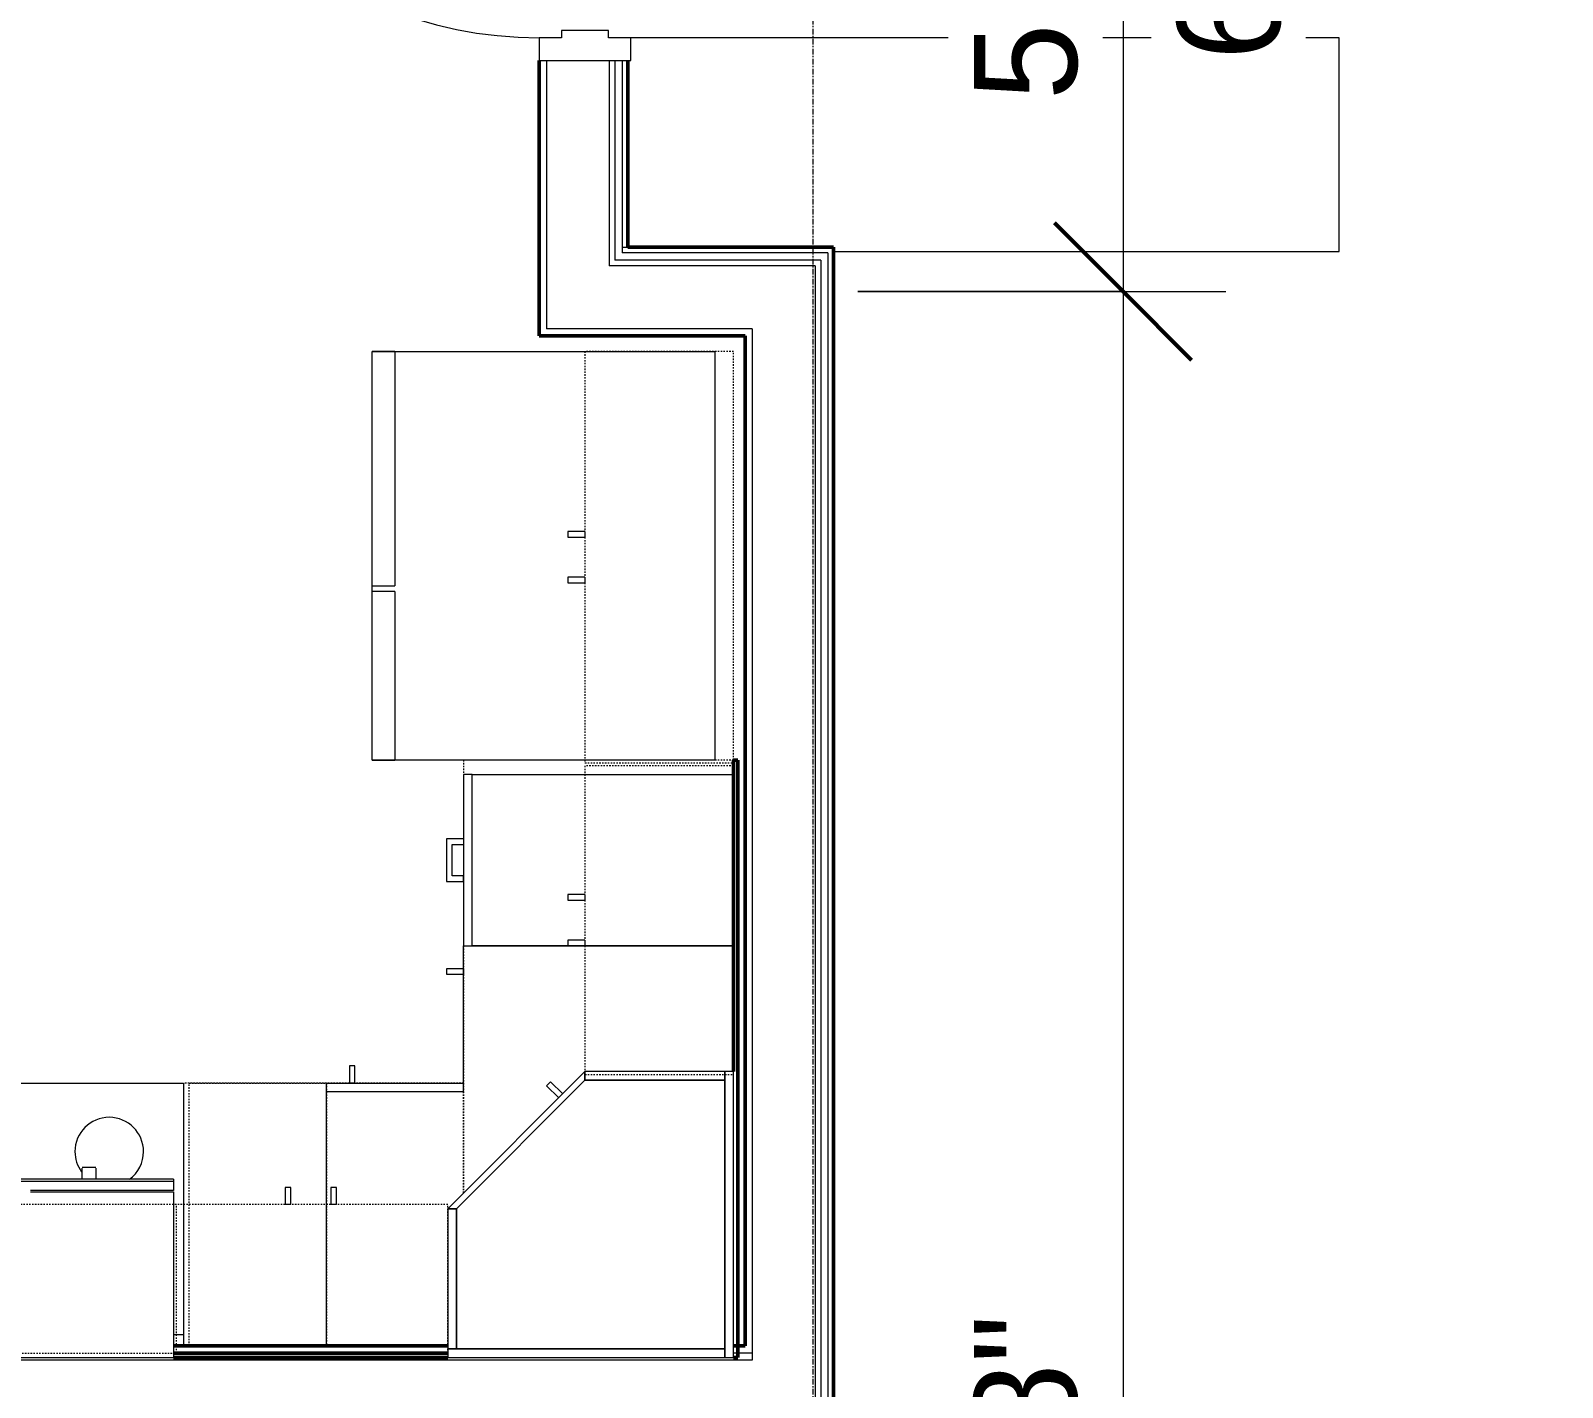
# Model space of a CAD drawing. Header units: inches. Extents: x -4266 to -1814, y 9706 to 12441.
# Drawn here: x -3549.8 to -3415.8, y 10550.8 to 10669.5 of the extents above; entities that cross this region are included whole.
import ezdxf

# ---------------------------------------------------------------- set-up
doc = ezdxf.new("R2010")
doc.units = ezdxf.units.IN
doc.header["$MEASUREMENT"] = 0
doc.linetypes.add('Dash', pattern=[0.25, 0.125, -0.125])
doc.linetypes.add('Grid Line 1_2_', pattern=[0.875, 0.5, -0.125, 0.125, -0.125])
for name, color, linetype, lineweight in [('A-ANNO-DIMS', 211, 'Continuous', 9), ('A-ANNO-DIMS-96', 211, 'Continuous', 9), ('A-DOOR-8', 31, 'Continuous', 9), ('A-DOOR-FRAM', 31, 'Continuous', 20), ('A-FLOR', 192, 'Continuous', 13), ('A-WALL', 113, 'Continuous', 13), ('A-WALL-3', 250, 'Continuous', 50), ('I-WALL-3', 2, 'Continuous', 50), ('Q-CASE', 31, 'Continuous', 9), ('Q-CASE-2', 7, 'Continuous', 9), ('Q-CASE-4', 7, 'Dash', 9), ('Q-CASE-HDLN-1', 7, 'Dash', 9), ('Q-SPCQ-2', 7, 'Continuous', 9), ('S-GRID-1', 1, 'Grid Line 1_2_', 9)]:
    doc.layers.add(name, color=color, linetype=linetype, lineweight=lineweight)
doc.styles.add('Century Gothic', font='ufonts.com_century-gothic.ttf', dxfattribs={"height": 9})
doc.dimstyles.new('OD__1_16__Tol__', dxfattribs={"dimscale": 12, "dimtxt": 9.397514, "dimasz": 1, "dimexe": 0.75, "dimexo": 0.5, "dimgap": 0.125, "dimtad": 1, "dimdec": 4, "dimrnd": 0.0625, "dimzin": 3, "dimdsep": 46, "dimlunit": 4, "dimtxsty": 'Century Gothic', "dimblk1": 'OBLIQUE', "dimblk2": 'OBLIQUE', "dimsah": 1, "dimcen": 0.09, "dimdle": 0.75, "dimazin": 0, "dimtfac": 1, "dimtdec": 4, "dimtix": 1, "dimtmove": 0, "dimatfit": 3, "dimfxl": 1, "dimtvp": 1, "dimtfill": 1, "dimfrac": 2, "dimtolj": 1, "dimtzin": 0, "dimarcsym": 2})

# ---------------------------------------------------------------- blocks, each defined once
blk = doc.blocks.new('DIMBLOCK6-FLOOR PLAN - 1ST FLOOR')
at = {"layer": 'A-ANNO-DIMS-96'}
for p, q in [((-3829.32, 11540.99), (-3829.32, 10271.31)), ((-3829.32, 10280.31), (-3829.32, 11540.99)), ((-3338.72, 10282.79), (-3338.72, 10271.31)), ((-3338.72, 10280.31), (-3338.72, 10282.79)), ((-3838.32, 10280.31), (-3338.72, 10280.31))]:
    blk.add_line(p, q, dxfattribs=at)
at = {"layer": 'A-ANNO-DIMS-96', "lineweight": 50}
for p, q in [((-3829.32, 10280.31), (-3823.32, 10286.31)), ((-3338.72, 10280.31), (-3332.72, 10286.31)), ((-3829.32, 10280.31), (-3835.32, 10274.31)), ((-3338.72, 10280.31), (-3344.72, 10274.31))]:
    blk.add_line(p, q, dxfattribs=at)
at = {"layer": 'A-ANNO-DIMS-96', "color": 0, "char_height": 9, "attachment_point": 1, "line_spacing_factor": 0.984502, "style": 'Century Gothic', "bg_fill": 3, "box_fill_scale": 1.25, "bg_fill_color": 256, "bg_fill_true_color": 13158600, "bg_fill_transparency": 0}
for s, insert, width in [('40\' - 10 5/8"', (-3618.26, 10293.34), 82.1611), ('490.6', (-3599.76, 10275.58), 37.7691)]:
    blk.add_mtext(s, dxfattribs=dict(at, insert=insert, width=width))
blk = doc.blocks.new('_Oblique')
at = {"color": 0, "linetype": 'ByBlock', "lineweight": -2}
blk.add_line((-0.5, -0.5), (0.5, 0.5), dxfattribs=at)
blk = doc.blocks.new('DIMBLOCK45-FLOOR PLAN - 1ST FLOOR')
at = {"layer": 'A-ANNO-DIMS-96', "lineweight": 50}
for p, q in [((-3454.22, 10711.66), (-3460.22, 10717.66)), ((-3454.22, 10711.66), (-3448.22, 10705.66)), ((-3454.22, 10646.69), (-3460.22, 10652.69)), ((-3454.22, 10646.69), (-3448.22, 10640.69))]:
    blk.add_line(p, q, dxfattribs=at)
at = {"layer": 'A-ANNO-DIMS-96'}
for p, q in [((-3477.42, 10711.66), (-3445.22, 10711.66)), ((-3454.22, 10711.66), (-3477.42, 10711.66)), ((-3454.22, 10711.66), (-3454.22, 10646.69)), ((-3477.42, 10646.69), (-3445.22, 10646.69)), ((-3454.22, 10646.69), (-3477.42, 10646.69))]:
    blk.add_line(p, q, dxfattribs=at)
at = {"layer": 'A-ANNO-DIMS-96', "color": 0, "char_height": 9, "attachment_point": 1, "rotation": 90, "line_spacing_factor": 0.984502, "style": 'Century Gothic', "bg_fill": 3, "box_fill_scale": 1.25, "bg_fill_color": 256, "bg_fill_true_color": 13158600, "bg_fill_transparency": 0}
for s, insert, width in [('5\' - 5"', (-3467.26, 10663.44), 37.7691), ('65.0', (-3449.49, 10666.95), 29.356)]:
    blk.add_mtext(s, dxfattribs=dict(at, insert=insert, width=width))
blk = doc.blocks.new('DIMBLOCK46-FLOOR PLAN - 1ST FLOOR')
at = {"layer": 'A-ANNO-DIMS-96', "lineweight": 50}
for p, q in [((-3454.22, 10646.69), (-3460.22, 10652.69)), ((-3454.22, 10646.69), (-3448.22, 10640.69)), ((-3454.22, 10414.29), (-3460.22, 10420.29)), ((-3454.22, 10414.29), (-3448.22, 10408.29))]:
    blk.add_line(p, q, dxfattribs=at)
at = {"layer": 'A-ANNO-DIMS-96'}
for p, q in [((-3477.42, 10646.69), (-3445.22, 10646.69)), ((-3454.22, 10646.69), (-3477.42, 10646.69)), ((-3454.22, 10646.69), (-3454.22, 10414.29)), ((-3477.42, 10414.29), (-3445.22, 10414.29)), ((-3454.22, 10414.29), (-3477.42, 10414.29))]:
    blk.add_line(p, q, dxfattribs=at)
at = {"layer": 'A-ANNO-DIMS-96', "color": 0, "char_height": 9, "attachment_point": 1, "rotation": 90, "line_spacing_factor": 0.984502, "style": 'Century Gothic', "bg_fill": 3, "box_fill_scale": 1.25, "bg_fill_color": 256, "bg_fill_true_color": 13158600, "bg_fill_transparency": 0}
for s, insert, width in [('19\' - 4 3/8"', (-3467.26, 10499.76), 73.7481), ('232.4', (-3449.49, 10514.75), 37.7691)]:
    blk.add_mtext(s, dxfattribs=dict(at, insert=insert, width=width))

msp = doc.modelspace()

# ---------------------------------------------------------------- linework, layer by layer
at = {"layer": 'A-FLOR'}
for p, q in [((-3435.32374, 10668.8894), (-3497.29874, 10668.8894)), ((-3435.32374, 10650.1894), (-3435.32374, 10668.8894)), ((-3479.54874, 10650.1894), (-3435.32374, 10650.1894))]:
    msp.add_line(p, q, dxfattribs=at)
at = {"layer": 'A-WALL'}
for p, q in [((-3504.67374, 10666.8894), (-3504.67374, 10643.4394)), ((-3499.17374, 10666.8894), (-3499.17374, 10648.9394)), ((-3498.67374, 10666.8894), (-3498.67374, 10649.4394)), ((-3498.04874, 10666.8894), (-3498.04874, 10650.0644)), ((-3498.04874, 10650.5644), (-3497.54874, 10650.5644)), ((-3480.04874, 10650.0644), (-3498.04874, 10650.0644)), ((-3480.04874, 10650.0644), (-3480.04874, 10410.9144)), ((-3481.17374, 10648.9394), (-3499.17374, 10648.9394)), ((-3480.67374, 10649.4394), (-3498.67374, 10649.4394)), ((-3481.17374, 10648.9394), (-3481.17374, 10412.0394)), ((-3480.67374, 10649.4394), (-3480.67374, 10411.5394)), ((-3486.67374, 10643.4394), (-3504.67374, 10643.4394)), ((-3486.67374, 10643.4394), (-3486.67374, 10553.1894)), ((-3513.29874, 10553.8144), (-3537.29874, 10553.8144)), ((-3486.67374, 10553.8144), (-3488.29874, 10553.8144)), ((-3486.67374, 10553.1894), (-3822.72374, 10553.1894))]:
    msp.add_line(p, q, dxfattribs=at)
at = {"layer": 'I-WALL-3'}
for p, q in [((-3505.29874, 10666.8894), (-3505.29874, 10642.8144)), ((-3497.54874, 10650.5644), (-3497.54874, 10666.8894)), ((-3479.54874, 10650.5644), (-3497.54874, 10650.5644)), ((-3479.54874, 10410.4144), (-3479.54874, 10650.5644)), ((-3505.29874, 10642.8144), (-3487.29874, 10642.8144)), ((-3487.29874, 10642.8144), (-3487.29874, 10554.4394)), ((-3513.29874, 10554.4394), (-3537.29874, 10554.4394)), ((-3487.29874, 10554.4394), (-3488.29874, 10554.4394))]:
    msp.add_line(p, q, dxfattribs=at)

# ---------------------------------------------------------------- next in the draw order: dimensions: what is measured, and where the dimension line sits
at = {"layer": 'A-ANNO-DIMS'}
dim = msp.add_linear_dim(base=(-3338.72374, 10280.30762), p1=(-3829.32374, 11546.9894), p2=(-3338.72374, 10288.7929), dimstyle='OD__1_16__Tol__', override={"dimpost": '<>\\X', "dimfxl": 1350.461691}, dxfattribs=at)
dim.commit()
dim.dimension.update_dxf_attribs({"geometry": 'DIMBLOCK6-FLOOR PLAN - 1ST FLOOR', "text_midpoint": (-3584.02374, 10280.30762)})

# ---------------------------------------------------------------- next in the draw order: linework, layer by layer
at = {"layer": 'A-DOOR-8'}
msp.add_arc((-3505.29874, 10704.8894), 36, 180, 270, dxfattribs=at)
at = {"layer": 'A-DOOR-FRAM'}
for p, q in [((-3505.29874, 10668.8894), (-3505.29874, 10666.8894)), ((-3503.36124, 10668.8894), (-3505.29874, 10668.8894)), ((-3499.23624, 10669.5144), (-3503.36124, 10669.5144)), ((-3503.36124, 10669.5144), (-3503.36124, 10668.8894)), ((-3499.23624, 10668.8894), (-3499.23624, 10669.5144)), ((-3497.29874, 10668.8894), (-3499.23624, 10668.8894)), ((-3497.29874, 10666.8894), (-3497.29874, 10668.8894)), ((-3505.29874, 10666.8894), (-3497.29874, 10666.8894))]:
    msp.add_line(p, q, dxfattribs=at)
at = {"layer": 'A-WALL-3'}
for p, q in [((-3488.29874, 10605.69775), (-3488.29874, 10578.4394)), ((-3487.92374, 10605.69775), (-3488.29874, 10605.69775)), ((-3487.92374, 10553.4394), (-3487.92374, 10605.69775)), ((-3513.29874, 10553.8144), (-3537.29874, 10553.8144)), ((-3537.29874, 10553.4394), (-3513.29874, 10553.4394)), ((-3488.29874, 10553.4394), (-3487.92374, 10553.4394))]:
    msp.add_line(p, q, dxfattribs=at)
at = {"layer": 'Q-CASE'}
for p, q in [((-3501.29874, 10578.4394), (-3513.29874, 10566.4394)), ((-3501.29874, 10577.6894), (-3501.29874, 10578.4394)), ((-3512.54874, 10566.4394), (-3501.29874, 10577.6894)), ((-3513.29874, 10566.4394), (-3512.54874, 10566.4394))]:
    msp.add_line(p, q, dxfattribs=at)
at = {"layer": 'Q-CASE-2'}
for p, q in [((-3501.29874, 10625.69775), (-3502.79799, 10625.69775)), ((-3502.79799, 10625.69775), (-3502.79799, 10625.20931)), ((-3502.79799, 10625.20931), (-3501.29874, 10625.20931)), ((-3501.29874, 10625.69775), (-3501.29874, 10625.20931)), ((-3501.29874, 10621.69775), (-3502.79799, 10621.69775)), ((-3502.79799, 10621.69775), (-3502.79799, 10621.20931)), ((-3502.79799, 10621.20931), (-3501.29874, 10621.20931)), ((-3501.29874, 10621.69775), (-3501.29874, 10621.20931)), ((-3511.92374, 10604.4394), (-3511.92374, 10589.4394)), ((-3511.17374, 10604.4394), (-3511.92374, 10604.4394)), ((-3511.17374, 10589.4394), (-3511.17374, 10604.4394)), ((-3511.17374, 10604.4394), (-3488.29874, 10604.4394)), ((-3511.92374, 10598.8144), (-3513.42374, 10598.8144)), ((-3513.42374, 10598.8144), (-3513.42374, 10595.0644)), ((-3512.92436, 10598.31502), (-3511.92374, 10598.31502)), ((-3512.92436, 10595.56377), (-3512.92436, 10598.31502)), ((-3511.92374, 10598.8144), (-3511.92374, 10598.31502)), ((-3511.92374, 10595.56377), (-3512.92436, 10595.56377)), ((-3511.92374, 10595.0644), (-3511.92374, 10595.56377)), ((-3513.42374, 10595.0644), (-3511.92374, 10595.0644)), ((-3501.29874, 10593.9394), (-3502.79799, 10593.9394)), ((-3502.79799, 10593.9394), (-3502.79799, 10593.45095)), ((-3501.29874, 10593.9394), (-3501.29874, 10593.45095)), ((-3502.79799, 10593.45095), (-3501.29874, 10593.45095)), ((-3501.29874, 10589.9394), (-3502.79799, 10589.9394)), ((-3502.79799, 10589.9394), (-3502.79799, 10589.45095)), ((-3501.29874, 10589.9394), (-3501.29874, 10589.45095)), ((-3511.92374, 10589.4394), (-3511.17374, 10589.4394)), ((-3511.92374, 10576.6894), (-3511.92374, 10589.4394)), ((-3511.92374, 10589.4394), (-3488.29874, 10589.4394)), ((-3511.92374, 10577.4394), (-3511.92374, 10589.4394)), ((-3488.29874, 10589.4394), (-3511.17374, 10589.4394)), ((-3502.79799, 10589.45095), (-3501.29874, 10589.45095)), ((-3511.91968, 10587.4394), (-3513.41893, 10587.4394)), ((-3513.41893, 10587.4394), (-3513.41893, 10586.95095)), ((-3511.91968, 10587.4394), (-3511.91968, 10586.95095)), ((-3513.41893, 10586.95095), (-3511.91968, 10586.95095)), ((-3521.42374, 10578.93865), (-3521.91218, 10578.93865)), ((-3521.91218, 10578.93865), (-3521.91218, 10577.4394)), ((-3521.42374, 10577.4394), (-3521.42374, 10578.93865)), ((-3501.29874, 10578.4394), (-3501.29874, 10577.6894)), ((-3489.04874, 10578.4394), (-3501.29874, 10578.4394)), ((-3489.04874, 10577.6894), (-3489.04874, 10578.4394)), ((-3488.29874, 10578.4394), (-3489.04874, 10578.4394)), ((-3489.04874, 10578.4394), (-3489.04874, 10553.4394)), ((-3488.29874, 10553.4394), (-3488.29874, 10578.4394)), ((-3523.92374, 10577.4394), (-3511.92374, 10577.4394)), ((-3523.92374, 10554.4394), (-3523.92374, 10577.4394)), ((-3523.92374, 10576.6894), (-3511.92374, 10576.6894)), ((-3521.42374, 10577.4394), (-3521.91218, 10577.4394)), ((-3501.29874, 10577.6894), (-3512.54874, 10566.4394)), ((-3511.92374, 10576.6894), (-3511.92374, 10577.4394)), ((-3504.31158, 10577.54682), (-3504.65697, 10577.20143)), ((-3504.65697, 10577.20143), (-3503.59683, 10576.1413)), ((-3503.25145, 10576.48668), (-3504.31158, 10577.54682)), ((-3489.04874, 10577.6894), (-3501.29874, 10577.6894)), ((-3501.29874, 10577.6894), (-3489.04874, 10577.6894)), ((-3489.04874, 10554.1894), (-3489.04874, 10577.6894)), ((-3544.09875, 10570.03854), (-3545.29086, 10570.03854)), ((-3545.29086, 10569.07417), (-3545.29086, 10569.98938)), ((-3544.09875, 10569.98938), (-3544.09875, 10569.07417)), ((-3537.29874, 10569.03874), (-3567.18063, 10569.03874)), ((-3537.29874, 10568.8331), (-3567.18063, 10568.8331)), ((-3537.29874, 10569.03874), (-3537.29874, 10568.8331)), ((-3537.29874, 10568.8331), (-3537.29874, 10568.0457)), ((-3527.04874, 10568.31365), (-3527.53718, 10568.31365)), ((-3527.53718, 10568.31365), (-3527.53718, 10566.8144)), ((-3527.04874, 10566.8144), (-3527.04874, 10568.31365)), ((-3523.04874, 10568.31365), (-3523.53718, 10568.31365)), ((-3523.53718, 10568.31365), (-3523.53718, 10566.8144)), ((-3523.04874, 10566.8144), (-3523.04874, 10568.31365)), ((-3537.29874, 10568.0457), (-3549.79982, 10568.0457)), ((-3549.79982, 10567.92759), (-3537.29874, 10567.92759)), ((-3537.29874, 10567.92759), (-3537.29874, 10553.4394)), ((-3527.04874, 10566.8144), (-3527.53718, 10566.8144)), ((-3523.04874, 10566.8144), (-3523.53718, 10566.8144)), ((-3513.29874, 10566.4394), (-3513.29874, 10554.1894)), ((-3512.54874, 10566.4394), (-3513.29874, 10566.4394)), ((-3512.54874, 10566.4394), (-3512.54874, 10554.1894)), ((-3512.54874, 10554.1894), (-3512.54874, 10566.4394)), ((-3513.29874, 10554.1894), (-3512.54874, 10554.1894)), ((-3489.04874, 10554.1894), (-3513.29874, 10554.1894)), ((-3513.29874, 10554.1894), (-3513.29874, 10553.4394)), ((-3512.54874, 10554.1894), (-3489.04874, 10554.1894)), ((-3489.04874, 10553.4394), (-3489.04874, 10554.1894)), ((-3567.18063, 10553.4394), (-3537.29874, 10553.4394)), ((-3513.29874, 10553.4394), (-3489.04874, 10553.4394)), ((-3489.04874, 10553.4394), (-3488.29874, 10553.4394))]:
    msp.add_line(p, q, dxfattribs=at)
at = {"layer": 'Q-CASE-4'}
for p, q in [((-3488.29874, 10641.44775), (-3501.29874, 10641.44775)), ((-3501.29874, 10641.44775), (-3501.29874, 10605.44775)), ((-3488.29874, 10605.44775), (-3488.29874, 10641.44775)), ((-3501.29874, 10605.44775), (-3488.29874, 10605.44775)), ((-3488.29874, 10605.1894), (-3501.29874, 10605.1894)), ((-3501.29874, 10605.1894), (-3501.29874, 10578.1894)), ((-3488.29874, 10578.1894), (-3488.29874, 10605.1894)), ((-3501.29874, 10578.1894), (-3488.29874, 10578.1894)), ((-3535.92374, 10554.4394), (-3535.92374, 10577.4394)), ((-3535.92374, 10577.4394), (-3523.92374, 10577.4394)), ((-3523.92374, 10577.4394), (-3523.92374, 10554.4394)), ((-3537.04982, 10566.8144), (-3567.04982, 10566.8144)), ((-3537.29874, 10566.8144), (-3537.29874, 10553.8144)), ((-3513.29874, 10566.8144), (-3537.29874, 10566.8144)), ((-3537.04982, 10553.8144), (-3537.04982, 10566.8144)), ((-3513.29874, 10553.8144), (-3513.29874, 10566.8144)), ((-3567.04982, 10553.8144), (-3537.04982, 10553.8144)), ((-3537.29874, 10553.8144), (-3513.29874, 10553.8144))]:
    msp.add_line(p, q, dxfattribs=at)
at = {"layer": 'Q-CASE-HDLN-1'}
for p, q in [((-3511.92374, 10605.69775), (-3511.92374, 10567.8144)), ((-3488.29874, 10605.69775), (-3489.92374, 10605.69775)), ((-3511.92374, 10577.4394), (-3536.42374, 10577.4394)), ((-3511.92374, 10567.8144), (-3511.92374, 10577.4394))]:
    msp.add_line(p, q, dxfattribs=at)
at = {"layer": 'Q-SPCQ-2'}
for p, q in [((-3519.92374, 10641.44775), (-3489.92374, 10641.44775)), ((-3519.92374, 10605.69775), (-3519.92374, 10641.44775)), ((-3519.92374, 10620.94775), (-3519.92374, 10641.44775)), ((-3517.92374, 10641.44775), (-3519.92374, 10641.44775)), ((-3517.92374, 10641.44775), (-3517.92374, 10620.94775)), ((-3489.92374, 10641.44775), (-3489.92374, 10605.69775)), ((-3519.92374, 10620.94775), (-3517.92374, 10620.94775)), ((-3519.92374, 10605.69775), (-3519.92374, 10620.44775)), ((-3517.92374, 10620.44775), (-3519.92374, 10620.44775)), ((-3517.92374, 10620.44775), (-3517.92374, 10605.69775)), ((-3489.92374, 10605.69775), (-3519.92374, 10605.69775)), ((-3519.92374, 10605.69775), (-3517.92374, 10605.69775)), ((-3566.42374, 10577.4394), (-3536.42374, 10577.4394)), ((-3536.42374, 10577.4394), (-3536.42374, 10554.4394)), ((-3537.29874, 10555.4394), (-3536.42374, 10555.4394))]:
    msp.add_line(p, q, dxfattribs=at)
for start, end in [(0, 180), (180, 216.0866707), (306.1226865, 0)]:
    msp.add_arc((-3542.92374, 10571.4394), 3, start, end, dxfattribs=at)

# ---------------------------------------------------------------- next in the draw order: dimensions: what is measured, and where the dimension line sits
at = {"layer": 'A-ANNO-DIMS'}
dim = msp.add_linear_dim(base=(-3454.2215, 10646.6894), p1=(-3483.42374, 10711.6644), p2=(-3483.42374, 10646.6894), angle=90, dimstyle='OD__1_16__Tol__', override={"dimpost": '<>\\X', "dimfxl": 64.975}, dxfattribs=at)
dim.commit()
dim.dimension.update_dxf_attribs({"geometry": 'DIMBLOCK45-FLOOR PLAN - 1ST FLOOR', "text_midpoint": (-3454.2215, 10679.1769)})

# ---------------------------------------------------------------- next in the draw order: dimensions: what is measured, and where the dimension line sits
dim = msp.add_linear_dim(base=(-3454.2215, 10414.2894), p1=(-3483.42374, 10646.6894), p2=(-3483.42374, 10414.2894), angle=90, dimstyle='OD__1_16__Tol__', override={"dimpost": '<>\\X', "dimfxl": 232.4}, dxfattribs=at)
dim.commit()
dim.dimension.update_dxf_attribs({"geometry": 'DIMBLOCK46-FLOOR PLAN - 1ST FLOOR', "text_midpoint": (-3454.2215, 10530.4894)})

# ---------------------------------------------------------------- next in the draw order: linework, layer by layer
at = {"layer": 'S-GRID-1'}
msp.add_line((-3481.32374, 9836.17969), (-3481.32374, 12376.79045), dxfattribs=at)

doc.saveas('drawing.dxf')
